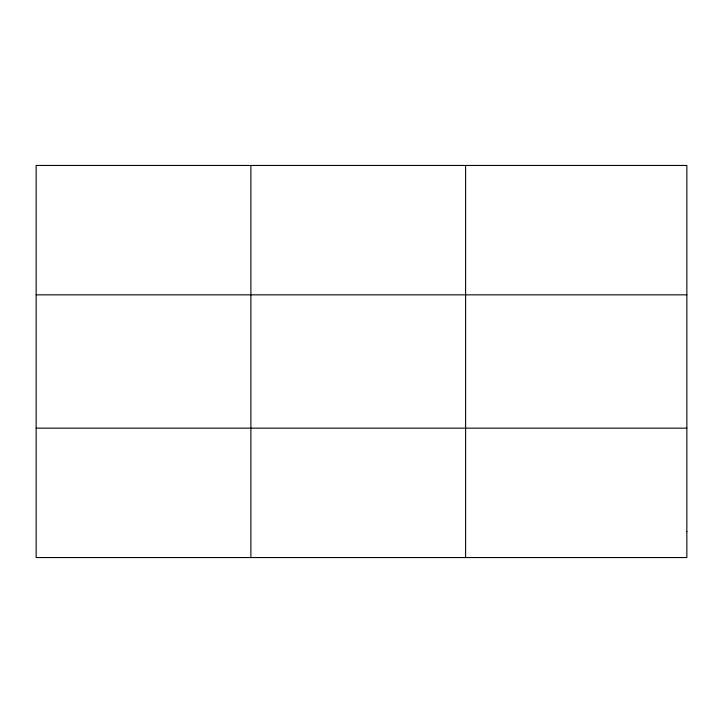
<?xml version="1.0" encoding="UTF-8"?>
<svg xmlns="http://www.w3.org/2000/svg" width="723" height="723" viewBox="0 0 723 723"><rect width="100%" height="100%" fill="white"/><g stroke="black" fill="none" stroke-linecap="round" stroke-linejoin="round"><path stroke-width="1.08" d="M250.881 165.45L250.881 557.55M465.612 165.45L465.612 557.55M36.15 294.839L686.85 294.839M36.15 428.161L686.85 428.161M686.85 531.676L686.85 557.55L36.15 557.55L36.15 165.45L686.85 165.45L686.85 531.676"/></g></svg>
